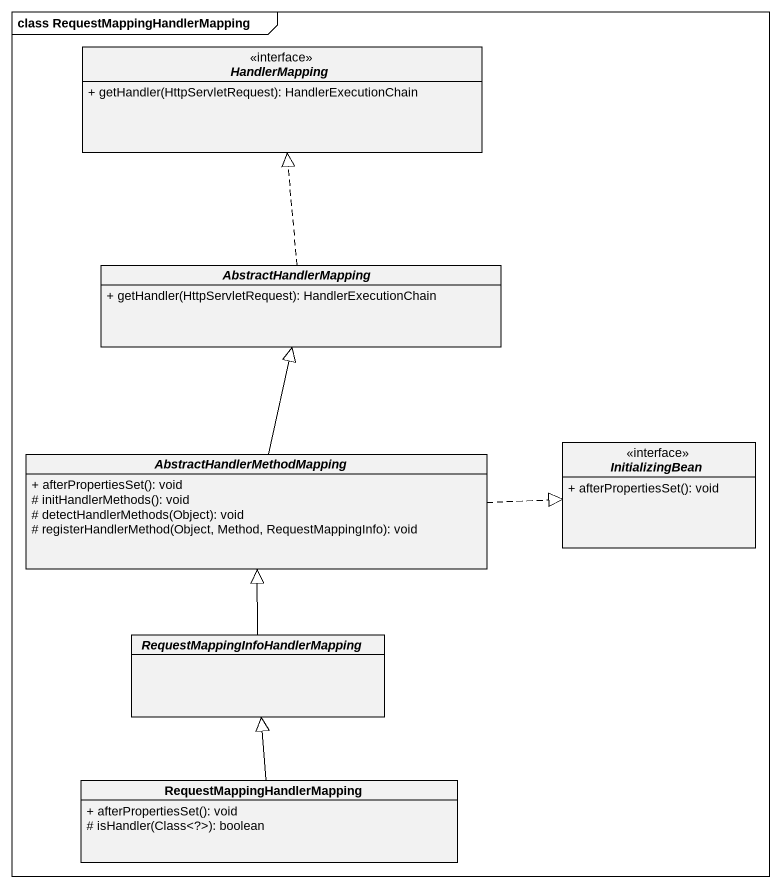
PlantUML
@startuml
mainframe class RequestMappingHandlerMapping
hide circle
hide empty members
skinparam classAttributeIconSize 0
interface HandlerMapping {
  + getHandler(HttpServletRequest): HandlerExecutionChain
}
abstract class AbstractHandlerMapping {
  + getHandler(HttpServletRequest): HandlerExecutionChain
}
abstract class AbstractHandlerMethodMapping {
  + afterPropertiesSet(): void
  # initHandlerMethods(): void
  # detectHandlerMethods(Object): void
  # registerHandlerMethod(Object, Method, RequestMappingInfo): void
}
interface InitializingBean {
  + afterPropertiesSet(): void
}
abstract class "RequestMappingInfoHandlerMapping" as RequestMappingInfoHandlerMap
class RequestMappingHandlerMapping {
  + afterPropertiesSet(): void
  # isHandler(Class<?>): boolean
}
AbstractHandlerMapping .up.|> HandlerMapping
AbstractHandlerMethodMapping -up-|> AbstractHandlerMapping
AbstractHandlerMethodMapping .right.|> InitializingBean
RequestMappingInfoHandlerMap -up-|> AbstractHandlerMethodMapping
RequestMappingHandlerMapping -up-|> RequestMappingInfoHandlerMap
@enduml
